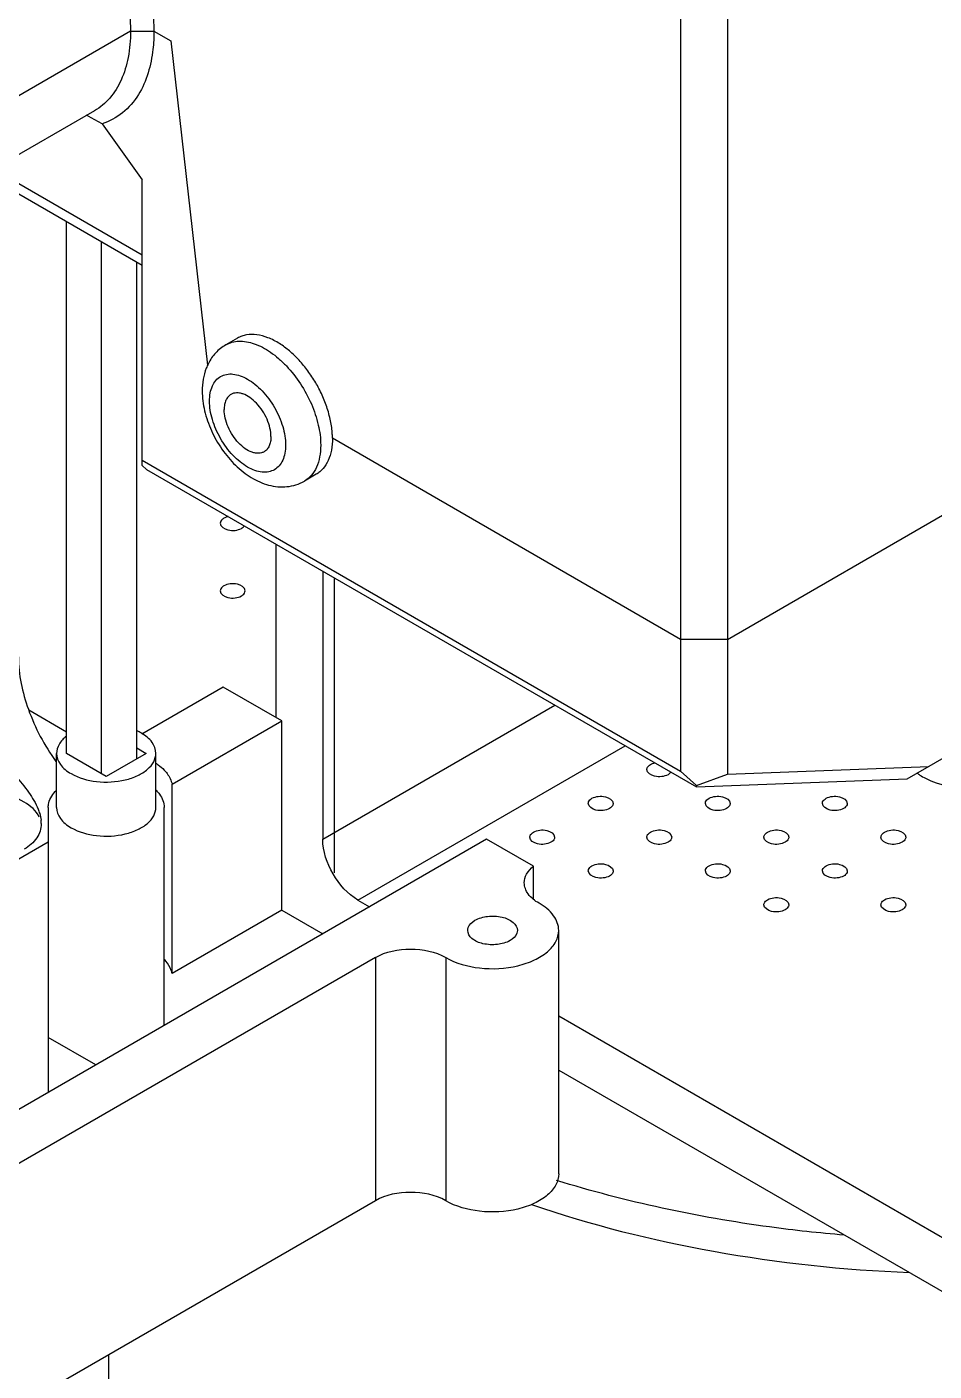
# Model space of a CAD drawing. Header units: millimetres. Extents: x 0 to 1189, y 0 to 841.
# Drawn here: x 976.8 to 1031.7, y 379.5 to 460.7 of the extents above; entities that cross this region are included whole.
import ezdxf

# ---------------------------------------------------------------- set-up
doc = ezdxf.new("R2010")
doc.units = ezdxf.units.MM
doc.header["$LTSCALE"] = 65.395
doc.layers.get('0').update_dxf_attribs({"linetype": 'CONTINUOUS'})
for name, color, linetype in [('AXIS', 7, 'CONTINUOUS'), ('CURVES', 7, 'CONTINUOUS'), ('SURFACES', 7, 'CONTINUOUS')]:
    doc.layers.add(name, color=color, linetype=linetype)

msp = doc.modelspace()

# ---------------------------------------------------------------- linework, layer by layer
at = {"color": 7, "linetype": 'Continuous'}
for p, q in [((1016.339, 461.678), (1016.339, 415.752)), ((1019.167, 461.678), (1019.167, 415.562)), ((983.105, 460.453), (971.791, 453.921)), ((983.105, 460.453), (984.519, 460.453)), ((984.519, 460.453), (985.538, 459.865)), ((985.538, 459.865), (987.765, 440.284)), ((980.93, 455.647), (969.616, 449.115)), ((980.726, 455.222), (980.456, 455.373)), ((981.384, 454.855), (980.726, 455.222)), ((981.384, 454.855), (983.812, 451.472)), ((974.289, 451.812), (983.812, 446.315)), ((974.837, 452.129), (983.812, 446.947)), ((983.812, 434.214), (983.812, 451.472)), ((979.235, 416.822), (979.235, 448.957)), ((981.356, 415.597), (981.356, 447.732)), ((983.478, 416.495), (983.478, 446.508)), ((1019.167, 423.711), (1055.937, 444.94)), ((1016.339, 423.711), (995.302, 435.856)), ((983.812, 434.531), (1016.339, 415.752)), ((984.071, 433.979), (983.812, 434.214)), ((984.071, 433.979), (1017.305, 414.792)), ((991.892, 429.463), (991.892, 418.986)), ((994.721, 427.83), (994.721, 411.637)), ((1030.032, 415.287), (1050.28, 426.977)), ((1019.167, 423.711), (1016.339, 423.711)), ((988.71, 420.823), (983.796, 417.986)), ((992.246, 418.782), (988.71, 420.823)), ((976.955, 419.445), (979.235, 418.128)), ((985.615, 414.953), (992.246, 418.782)), ((992.246, 407.351), (992.246, 418.782)), ((981.639, 415.434), (979.235, 416.822)), ((984.043, 416.822), (981.639, 415.434)), ((983.478, 417.149), (984.043, 416.822)), ((1019.167, 415.562), (1031.328, 416.035)), ((1016.339, 415.752), (1017.305, 414.877)), ((1017.305, 414.877), (1019.167, 415.562)), ((1017.305, 414.792), (1030.032, 415.287)), ((985.615, 403.522), (985.615, 414.953)), ((1017.305, 414.792), (1017.305, 414.877)), ((978.139, 413.556), (978.139, 396.349)), ((985.139, 400.39), (985.139, 413.556)), ((1004.62, 411.637), (972.027, 392.82)), ((1007.449, 410.004), (1004.62, 411.637)), ((1007.449, 408.003), (1007.449, 410.004)), ((996.842, 407.963), (997.549, 407.555)), ((992.246, 407.351), (985.615, 403.522)), ((992.246, 407.351), (994.72, 405.922)), ((997.903, 404.493), (937.626, 369.693)), ((1008.974, 400.959), (1036.575, 385.023)), ((981.003, 398.002), (978.139, 399.655)), ((997.903, 389.796), (938.798, 355.672))]:
    msp.add_line(p, q, dxfattribs=at)
at = {"color": 9, "linetype": 'Continuous'}
for p, q in [((994.721, 411.637), (1008.744, 419.734)), ((996.842, 407.963), (1012.987, 417.284)), ((978.139, 411.454), (949.046, 394.657)), ((997.903, 404.493), (997.903, 389.796)), ((1002.145, 404.493), (1002.145, 389.796))]:
    msp.add_line(p, q, dxfattribs=at)
at = {"color": 7, "linetype": 'Continuous'}
for centre, radius, start, end in [((990.574, 438.967), 3.104, 153.01984, 158.83062), ((1032.572, 418.252), 3.268, 233.38537, 237.04797), ((975.888, 412.579), 1.826, 0.08152, 6.2862), ((983.528, 402.839), 2.234, 39.77087, 43.61362)]:
    msp.add_arc(centre, radius, start, end, dxfattribs=at)
for points, knots in [([(981.384, 469.671), (982.349, 468.246), (983.845, 465.288), (984.519, 462.011), (984.519, 460.453)], [0, 0, 0, 0, 0.52496, 1, 1, 1, 1]), ([(980.408, 468.621), (981.239, 467.348), (982.528, 464.722), (983.105, 461.828), (983.105, 460.453)], [0, 0, 0, 0, 0.525214, 1, 1, 1, 1]), ([(983.105, 460.453), (983.105, 459.921), (983.024, 458.91), (982.614, 457.52), (981.925, 456.391), (981.276, 455.847), (980.93, 455.647)], [0, 0, 0, 0, 0.289764, 0.549031, 0.782147, 1, 1, 1, 1]), ([(984.519, 460.453), (984.519, 460.086), (984.453, 458.766), (984.086, 457.432), (983.582, 456.618)], [0, 0, 0, 0, 0.277357, 1, 1, 1, 1]), ([(983.582, 456.618), (983.326, 456.205), (982.694, 455.461), (981.83, 454.999), (981.384, 454.855)], [0, 0, 0, 0, 0.508909, 1, 1, 1, 1]), ([(988.861, 441.501), (988.636, 441.371), (988.224, 441.041), (987.926, 440.606), (987.808, 440.375)], [0, 0, 0, 0, 0.500152, 1, 1, 1, 1]), ([(987.68, 440.088), (987.596, 439.872), (987.474, 439.418), (987.438, 438.95), (987.438, 438.714)], [0, 0, 0, 0, 0.49401, 1, 1, 1, 1]), ([(987.438, 438.714), (987.438, 438.313), (987.546, 437.489), (987.961, 436.298), (988.594, 435.183), (989.404, 434.213), (990.209, 433.572), (990.907, 433.206), (991.445, 433.015), (992, 432.915), (992.56, 432.917), (993.108, 433.03), (993.451, 433.181), (993.611, 433.274)], [0, 0, 0, 0, 0.125112, 0.256737, 0.391183, 0.523224, 0.648938, 0.709286, 0.768293, 0.826469, 0.884305, 0.942125, 1, 1, 1, 1]), ([(976.336, 422.66), (976.336, 421.583), (976.827, 419.321), (977.904, 417.299), (978.598, 416.337)], [0, 0, 0, 0, 0.47567, 1, 1, 1, 1]), ([(971.74, 420.006), (972.135, 419.566), (973.069, 418.626), (974.621, 417.118), (976.02, 415.686), (977.039, 414.393), (977.443, 413.685), (977.571, 413.327)], [0, 0, 0, 0, 0.19911, 0.445875, 0.729017, 0.871832, 1, 1, 1, 1]), ([(984.64, 416.226), (984.687, 416.195), (984.865, 416.072), (985.031, 415.93), (985.142, 415.814)], [0, 0, 0, 0, 0.261795, 1, 1, 1, 1]), ([(985.142, 415.814), (985.203, 415.75), (985.418, 415.5), (985.569, 415.19), (985.615, 414.953)], [0, 0, 0, 0, 0.270238, 1, 1, 1, 1]), ([(1031.126, 415.318), (1031.967, 414.886), (1033.888, 414.555), (1035.806, 414.945), (1036.612, 415.411)], [0, 0, 0, 0, 0.503693, 1, 1, 1, 1]), ([(977.595, 412.977), (977.415, 413.364), (976.617, 414.046), (975.08, 414.494), (973.353, 414.5), (972.217, 414.158), (971.74, 413.882)], [0, 0, 0, 0, 0.200159, 0.458543, 0.741569, 1, 1, 1, 1]), ([(978.139, 413.556), (978.139, 413.647), (978.185, 414.036), (978.419, 414.383), (978.633, 414.591)], [0, 0, 0, 0, 0.233378, 1, 1, 1, 1]), ([(984.646, 414.591), (984.723, 414.516), (984.982, 414.229), (985.139, 413.836), (985.139, 413.556)], [0, 0, 0, 0, 0.277094, 1, 1, 1, 1]), ([(978.639, 413.556), (978.639, 413.322), (978.844, 412.801), (979.27, 412.475), (979.518, 412.331)], [0, 0, 0, 0, 0.449248, 1, 1, 1, 1]), ([(979.518, 412.331), (979.982, 412.063), (981.091, 411.763), (982.494, 411.834), (983.524, 412.177), (984.126, 412.545), (984.535, 413.009), (984.639, 413.383), (984.639, 413.556)], [0, 0, 0, 0, 0.269912, 0.561327, 0.695469, 0.813136, 0.91285, 1, 1, 1, 1]), ([(977.714, 412.582), (977.714, 412.279), (977.509, 411.623), (976.983, 411.208), (976.689, 411.038)], [0, 0, 0, 0, 0.471623, 1, 1, 1, 1]), ([(977.571, 413.327), (977.588, 413.281), (977.648, 413.102), (977.688, 412.917), (977.703, 412.779)], [0, 0, 0, 0, 0.261642, 1, 1, 1, 1]), ([(996.842, 407.963), (996.212, 408.326), (995.218, 409.475), (994.721, 410.91), (994.721, 411.637)], [0, 0, 0, 0, 0.499999, 1, 1, 1, 1]), ([(1006.894, 409.002), (1006.894, 409.184), (1007.01, 409.578), (1007.286, 409.872), (1007.449, 410.004)], [0, 0, 0, 0, 0.463976, 1, 1, 1, 1]), ([(1007.785, 407.769), (1007.534, 407.912), (1007.101, 408.24), (1006.893, 408.766), (1006.894, 409.002)], [0, 0, 0, 0, 0.551366, 1, 1, 1, 1]), ([(1008.974, 406.126), (1008.973, 406.44), (1008.696, 407.142), (1008.12, 407.578), (1007.785, 407.769)], [0, 0, 0, 0, 0.448671, 1, 1, 1, 1]), ([(1002.145, 404.493), (1002.764, 404.136), (1004.243, 403.735), (1006.114, 403.83), (1007.487, 404.288), (1008.29, 404.777), (1008.834, 405.396), (1008.974, 405.895), (1008.974, 406.126)], [0, 0, 0, 0, 0.269873, 0.561322, 0.695464, 0.813141, 0.912854, 1, 1, 1, 1]), ([(985.615, 403.522), (985.602, 403.587), (985.53, 403.858), (985.381, 404.104), (985.245, 404.268)], [0, 0, 0, 0, 0.237176, 1, 1, 1, 1]), ([(1008.974, 391.429), (1008.974, 391.198), (1008.834, 390.699), (1008.29, 390.08), (1007.487, 389.591), (1006.114, 389.133), (1004.243, 389.038), (1002.764, 389.439), (1002.145, 389.796)], [0, 0, 0, 0, 0.087146, 0.186859, 0.304536, 0.438678, 0.730127, 1, 1, 1, 1])]:
    msp.add_open_spline(points, degree=3, knots=knots, dxfattribs=at)
at = {"color": 9, "linetype": 'Continuous'}
for points, knots in [([(988.861, 441.501), (988.978, 441.568), (989.237, 441.676), (989.663, 441.738), (990.12, 441.705), (990.599, 441.577), (991.09, 441.36), (991.583, 441.059), (992.068, 440.679), (992.701, 440.069), (993.404, 439.169), (994.058, 437.961), (994.482, 436.708), (994.595, 435.854), (994.595, 435.448)], [0, 0, 0, 0, 0.042841, 0.087451, 0.135264, 0.187205, 0.243687, 0.304683, 0.369822, 0.438473, 0.582756, 0.729846, 0.871377, 1, 1, 1, 1]), ([(987.878, 438.102), (987.878, 438.266), (987.902, 438.58), (988.029, 439.01), (988.243, 439.359), (988.54, 439.609), (988.904, 439.741), (989.313, 439.751), (989.749, 439.646), (990.198, 439.432), (990.644, 439.12), (991.071, 438.72), (991.465, 438.247), (991.811, 437.719), (992.095, 437.156), (992.308, 436.578), (992.441, 436.008), (992.474, 435.63), (992.474, 435.448)], [0, 0, 0, 0, 0.060381, 0.114394, 0.162977, 0.20835, 0.253722, 0.302305, 0.356319, 0.416698, 0.483284, 0.55513, 0.630755, 0.708348, 0.785942, 0.861567, 0.933411, 1, 1, 1, 1]), ([(992.474, 435.448), (992.474, 435.283), (992.449, 434.97), (992.322, 434.54), (992.108, 434.191), (991.812, 433.941), (991.447, 433.809), (991.038, 433.799), (990.602, 433.904), (990.154, 434.117), (989.708, 434.43), (989.28, 434.83), (988.886, 435.303), (988.54, 435.831), (988.256, 436.394), (988.044, 436.972), (987.911, 437.542), (987.878, 437.92), (987.878, 438.102)], [0, 0, 0, 0, 0.060381, 0.114394, 0.162977, 0.20835, 0.253722, 0.302305, 0.356319, 0.416698, 0.483284, 0.55513, 0.630755, 0.708348, 0.785942, 0.861567, 0.933411, 1, 1, 1, 1]), ([(994.595, 435.448), (994.595, 435.207), (994.559, 434.75), (994.374, 434.121), (994.108, 433.687), (993.839, 433.423), (993.689, 433.319), (993.611, 433.274)], [0, 0, 0, 0, 0.289587, 0.548633, 0.781635, 0.891837, 1, 1, 1, 1]), ([(1007.33, 389.564), (1010.912, 388.342), (1018.462, 386.445), (1026.194, 385.622), (1030.157, 385.462)], [0, 0, 0, 0, 0.48835, 1, 1, 1, 1])]:
    msp.add_open_spline(points, degree=3, knots=knots, dxfattribs=at)
at = {"color": 7, "linetype": 'Continuous'}
for points in [[(1030.794, 415.509), (1030.901, 415.44), (1031.013, 415.376), (1031.126, 415.318)], [(997.903, 404.493), (998.532, 404.857), (1000.024, 405.144), (1001.516, 404.857), (1002.145, 404.493)], [(1002.145, 389.796), (1001.516, 390.16), (1000.024, 390.447), (998.532, 390.16), (997.903, 389.796)]]:
    msp.add_open_spline(points, degree=3, dxfattribs=at)
at = {"layer": 'AXIS', "color": 7, "linetype": 'Continuous'}
for p, q in [((989.568, 441.909), (988.861, 441.501)), ((994.318, 433.682), (993.611, 433.274)), ((978.639, 413.556), (978.639, 416.822)), ((984.639, 413.556), (984.639, 416.822)), ((1008.974, 391.429), (1008.974, 406.126))]:
    msp.add_line(p, q, dxfattribs=at)
for centre, radius, start, end in [((987.206, 435.06), 8.213, 27.57405, 30.34703), ((988.688, 435.588), 6.637, 13.31315, 14.40811), ((990.515, 435.85), 4.787, 2.04349, 2.31891), ((990.71, 435.856), 4.592, 0.00568, 2.05978)]:
    msp.add_arc(centre, radius, start, end, dxfattribs=at)
for points, knots in [([(992.104, 441.577), (991.883, 441.716), (991.443, 441.947), (990.763, 442.139), (990.216, 442.14), (989.827, 442.038), (989.651, 441.957), (989.569, 441.909)], [0, 0, 0, 0, 0.292209, 0.552271, 0.784188, 0.893224, 1, 1, 1, 1]), ([(994.294, 439.21), (994.149, 439.457), (993.837, 439.931), (993.306, 440.576), (992.732, 441.132), (992.316, 441.443), (992.104, 441.577)], [0, 0, 0, 0, 0.264245, 0.522407, 0.769155, 1, 1, 1, 1]), ([(991.59, 435.958), (991.59, 436.129), (991.542, 436.489), (991.364, 437.017), (991.089, 437.525), (990.739, 437.972), (990.344, 438.323), (989.986, 438.518), (989.706, 438.593), (989.513, 438.607), (989.334, 438.581), (989.225, 438.535), (989.176, 438.507)], [0, 0, 0, 0, 0.128683, 0.270277, 0.417434, 0.561781, 0.695452, 0.812715, 0.864678, 0.912511, 0.95714, 1, 1, 1, 1]), ([(995.115, 437.24), (995.044, 437.516), (994.864, 438.07), (994.623, 438.6), (994.486, 438.862)], [0, 0, 0, 0, 0.491783, 1, 1, 1, 1]), ([(989.176, 438.507), (989.11, 438.469), (988.986, 438.365), (988.855, 438.15), (988.777, 437.885), (988.761, 437.693), (988.761, 437.591)], [0, 0, 0, 0, 0.217772, 0.450957, 0.710193, 1, 1, 1, 1]), ([(991.176, 435.043), (991.126, 435.014), (991.018, 434.969), (990.838, 434.943), (990.646, 434.957), (990.366, 435.032), (990.008, 435.227), (989.612, 435.577), (989.263, 436.025), (988.988, 436.533), (988.809, 437.061), (988.761, 437.42), (988.761, 437.591)], [0, 0, 0, 0, 0.04286, 0.087489, 0.135322, 0.187285, 0.304548, 0.438219, 0.582566, 0.729723, 0.871317, 1, 1, 1, 1]), ([(995.298, 436.044), (995.295, 436.131), (995.27, 436.491), (995.209, 436.849), (995.146, 437.117)], [0, 0, 0, 0, 0.240263, 1, 1, 1, 1]), ([(991.59, 435.958), (991.59, 435.857), (991.575, 435.664), (991.496, 435.4), (991.365, 435.185), (991.242, 435.081), (991.176, 435.043)], [0, 0, 0, 0, 0.289807, 0.549043, 0.782228, 1, 1, 1, 1]), ([(995.302, 435.856), (995.302, 435.616), (995.266, 435.158), (995.081, 434.529), (994.815, 434.095), (994.546, 433.831), (994.396, 433.727), (994.318, 433.682)], [0, 0, 0, 0, 0.289585, 0.548634, 0.781635, 0.891837, 1, 1, 1, 1]), ([(988.746, 431.027), (988.713, 431.008), (988.608, 430.937), (988.526, 430.812), (988.526, 430.721)], [0, 0, 0, 0, 0.293914, 1, 1, 1, 1]), ([(988.526, 430.721), (988.526, 430.517), (988.948, 430.282), (989.407, 430.276), (989.69, 430.348), (989.806, 430.415)], [0, 0, 0, 0, 0.422614, 0.722333, 1, 1, 1, 1]), ([(988.746, 426.945), (988.713, 426.926), (988.608, 426.855), (988.526, 426.729), (988.526, 426.639)], [0, 0, 0, 0, 0.293914, 1, 1, 1, 1]), ([(988.526, 426.639), (988.526, 426.435), (988.948, 426.2), (989.407, 426.194), (989.69, 426.266), (989.806, 426.333)], [0, 0, 0, 0, 0.422614, 0.722333, 1, 1, 1, 1]), ([(990.026, 426.639), (990.026, 426.843), (989.604, 427.078), (989.145, 427.084), (988.862, 427.012), (988.746, 426.945)], [0, 0, 0, 0, 0.422614, 0.722333, 1, 1, 1, 1]), ([(989.806, 426.333), (989.839, 426.351), (989.944, 426.422), (990.026, 426.548), (990.026, 426.639)], [0, 0, 0, 0, 0.293914, 1, 1, 1, 1]), ([(979.232, 417.855), (979.059, 417.721), (978.765, 417.421), (978.639, 417.01), (978.639, 416.822)], [0, 0, 0, 0, 0.538076, 1, 1, 1, 1]), ([(984.639, 416.822), (984.639, 417.056), (984.435, 417.577), (984.009, 417.904), (983.76, 418.047)], [0, 0, 0, 0, 0.449249, 1, 1, 1, 1]), ([(978.639, 416.822), (978.639, 416.588), (978.844, 416.067), (979.27, 415.741), (979.518, 415.597)], [0, 0, 0, 0, 0.449249, 1, 1, 1, 1]), ([(979.518, 415.597), (979.982, 415.329), (981.091, 415.029), (982.494, 415.1), (983.524, 415.443), (984.126, 415.811), (984.535, 416.275), (984.639, 416.649), (984.639, 416.822)], [0, 0, 0, 0, 0.269913, 0.561327, 0.695469, 0.813136, 0.91285, 1, 1, 1, 1]), ([(1014.298, 415.842), (1014.298, 415.871), (1014.32, 416.001), (1014.43, 416.098), (1014.517, 416.148)], [0, 0, 0, 0, 0.220966, 1, 1, 1, 1]), ([(1015.578, 415.536), (1015.462, 415.469), (1015.179, 415.397), (1014.72, 415.403), (1014.298, 415.638), (1014.298, 415.842)], [0, 0, 0, 0, 0.277667, 0.577386, 1, 1, 1, 1]), ([(1010.982, 414.107), (1011.098, 414.174), (1011.381, 414.246), (1011.84, 414.24), (1012.262, 414.005), (1012.262, 413.801)], [0, 0, 0, 0, 0.277667, 0.577386, 1, 1, 1, 1]), ([(1018.053, 414.107), (1018.169, 414.174), (1018.452, 414.246), (1018.911, 414.24), (1019.333, 414.005), (1019.333, 413.801)], [0, 0, 0, 0, 0.277667, 0.577386, 1, 1, 1, 1]), ([(1025.124, 414.107), (1025.24, 414.174), (1025.523, 414.246), (1025.982, 414.24), (1026.404, 414.005), (1026.404, 413.801)], [0, 0, 0, 0, 0.277667, 0.577386, 1, 1, 1, 1]), ([(1010.762, 413.801), (1010.762, 413.829), (1010.785, 413.96), (1010.894, 414.057), (1010.982, 414.107)], [0, 0, 0, 0, 0.220966, 1, 1, 1, 1]), ([(1012.042, 413.495), (1011.926, 413.428), (1011.643, 413.356), (1011.184, 413.362), (1010.762, 413.597), (1010.762, 413.801)], [0, 0, 0, 0, 0.277667, 0.577386, 1, 1, 1, 1]), ([(1012.262, 413.801), (1012.262, 413.772), (1012.239, 413.642), (1012.13, 413.545), (1012.042, 413.495)], [0, 0, 0, 0, 0.220966, 1, 1, 1, 1]), ([(1017.833, 413.801), (1017.833, 413.829), (1017.856, 413.96), (1017.966, 414.057), (1018.053, 414.107)], [0, 0, 0, 0, 0.220966, 1, 1, 1, 1]), ([(1019.113, 413.495), (1018.997, 413.428), (1018.714, 413.356), (1018.255, 413.362), (1017.833, 413.597), (1017.833, 413.801)], [0, 0, 0, 0, 0.277667, 0.577386, 1, 1, 1, 1]), ([(1019.333, 413.801), (1019.333, 413.772), (1019.31, 413.642), (1019.201, 413.545), (1019.113, 413.495)], [0, 0, 0, 0, 0.220966, 1, 1, 1, 1]), ([(1024.904, 413.801), (1024.904, 413.829), (1024.927, 413.96), (1025.037, 414.057), (1025.124, 414.107)], [0, 0, 0, 0, 0.220966, 1, 1, 1, 1]), ([(1026.184, 413.495), (1026.068, 413.428), (1025.785, 413.356), (1025.326, 413.362), (1024.904, 413.597), (1024.904, 413.801)], [0, 0, 0, 0, 0.277667, 0.577386, 1, 1, 1, 1]), ([(1026.404, 413.801), (1026.404, 413.772), (1026.381, 413.642), (1026.272, 413.545), (1026.184, 413.495)], [0, 0, 0, 0, 0.220966, 1, 1, 1, 1]), ([(1007.226, 411.76), (1007.226, 411.788), (1007.249, 411.918), (1007.359, 412.015), (1007.446, 412.066)], [0, 0, 0, 0, 0.220966, 1, 1, 1, 1]), ([(1008.507, 411.453), (1008.391, 411.386), (1008.108, 411.315), (1007.649, 411.321), (1007.227, 411.556), (1007.226, 411.76)], [0, 0, 0, 0, 0.277667, 0.577386, 1, 1, 1, 1]), ([(1007.446, 412.066), (1007.562, 412.133), (1007.845, 412.204), (1008.304, 412.199), (1008.726, 411.964), (1008.726, 411.76)], [0, 0, 0, 0, 0.277667, 0.577386, 1, 1, 1, 1]), ([(1008.726, 411.76), (1008.726, 411.731), (1008.704, 411.601), (1008.594, 411.504), (1008.507, 411.453)], [0, 0, 0, 0, 0.220966, 1, 1, 1, 1]), ([(1014.298, 411.76), (1014.298, 411.788), (1014.32, 411.918), (1014.43, 412.015), (1014.517, 412.066)], [0, 0, 0, 0, 0.220966, 1, 1, 1, 1]), ([(1015.578, 411.453), (1015.462, 411.386), (1015.179, 411.315), (1014.72, 411.321), (1014.298, 411.556), (1014.298, 411.76)], [0, 0, 0, 0, 0.277667, 0.577386, 1, 1, 1, 1]), ([(1014.517, 412.066), (1014.633, 412.133), (1014.916, 412.204), (1015.375, 412.199), (1015.797, 411.964), (1015.798, 411.76)], [0, 0, 0, 0, 0.277667, 0.577386, 1, 1, 1, 1]), ([(1015.798, 411.76), (1015.798, 411.731), (1015.775, 411.601), (1015.665, 411.504), (1015.578, 411.453)], [0, 0, 0, 0, 0.220966, 1, 1, 1, 1]), ([(1021.369, 411.76), (1021.369, 411.788), (1021.392, 411.918), (1021.501, 412.015), (1021.588, 412.066)], [0, 0, 0, 0, 0.220966, 1, 1, 1, 1]), ([(1022.649, 411.453), (1022.533, 411.386), (1022.25, 411.315), (1021.791, 411.321), (1021.369, 411.556), (1021.369, 411.76)], [0, 0, 0, 0, 0.277667, 0.577386, 1, 1, 1, 1]), ([(1021.588, 412.066), (1021.704, 412.133), (1021.987, 412.204), (1022.446, 412.199), (1022.868, 411.964), (1022.869, 411.76)], [0, 0, 0, 0, 0.277667, 0.577386, 1, 1, 1, 1]), ([(1022.869, 411.76), (1022.869, 411.731), (1022.846, 411.601), (1022.736, 411.504), (1022.649, 411.453)], [0, 0, 0, 0, 0.220966, 1, 1, 1, 1]), ([(1028.44, 411.76), (1028.44, 411.788), (1028.463, 411.918), (1028.572, 412.015), (1028.659, 412.066)], [0, 0, 0, 0, 0.220966, 1, 1, 1, 1]), ([(1029.72, 411.453), (1029.604, 411.386), (1029.321, 411.315), (1028.862, 411.321), (1028.44, 411.556), (1028.44, 411.76)], [0, 0, 0, 0, 0.277667, 0.577386, 1, 1, 1, 1]), ([(1028.659, 412.066), (1028.775, 412.133), (1029.058, 412.204), (1029.518, 412.199), (1029.94, 411.964), (1029.94, 411.76)], [0, 0, 0, 0, 0.277667, 0.577386, 1, 1, 1, 1]), ([(1029.94, 411.76), (1029.94, 411.731), (1029.917, 411.601), (1029.807, 411.504), (1029.72, 411.453)], [0, 0, 0, 0, 0.220966, 1, 1, 1, 1]), ([(1010.982, 410.025), (1011.098, 410.092), (1011.381, 410.163), (1011.84, 410.157), (1012.262, 409.922), (1012.262, 409.718)], [0, 0, 0, 0, 0.277667, 0.577386, 1, 1, 1, 1]), ([(1018.053, 410.025), (1018.169, 410.092), (1018.452, 410.163), (1018.911, 410.157), (1019.333, 409.922), (1019.333, 409.718)], [0, 0, 0, 0, 0.277667, 0.577386, 1, 1, 1, 1]), ([(1025.124, 410.025), (1025.24, 410.092), (1025.523, 410.163), (1025.982, 410.157), (1026.404, 409.922), (1026.404, 409.718)], [0, 0, 0, 0, 0.277667, 0.577386, 1, 1, 1, 1]), ([(1010.762, 409.718), (1010.762, 409.747), (1010.785, 409.877), (1010.894, 409.974), (1010.982, 410.025)], [0, 0, 0, 0, 0.220966, 1, 1, 1, 1]), ([(1012.042, 409.412), (1011.926, 409.345), (1011.643, 409.274), (1011.184, 409.279), (1010.762, 409.514), (1010.762, 409.718)], [0, 0, 0, 0, 0.277667, 0.577386, 1, 1, 1, 1]), ([(1012.262, 409.718), (1012.262, 409.69), (1012.239, 409.56), (1012.13, 409.463), (1012.042, 409.412)], [0, 0, 0, 0, 0.220966, 1, 1, 1, 1]), ([(1017.833, 409.718), (1017.833, 409.747), (1017.856, 409.877), (1017.966, 409.974), (1018.053, 410.025)], [0, 0, 0, 0, 0.220966, 1, 1, 1, 1]), ([(1019.113, 409.412), (1018.997, 409.345), (1018.714, 409.274), (1018.255, 409.279), (1017.833, 409.514), (1017.833, 409.718)], [0, 0, 0, 0, 0.277667, 0.577386, 1, 1, 1, 1]), ([(1019.333, 409.718), (1019.333, 409.69), (1019.31, 409.56), (1019.201, 409.463), (1019.113, 409.412)], [0, 0, 0, 0, 0.220966, 1, 1, 1, 1]), ([(1024.904, 409.718), (1024.904, 409.747), (1024.927, 409.877), (1025.037, 409.974), (1025.124, 410.025)], [0, 0, 0, 0, 0.220966, 1, 1, 1, 1]), ([(1026.184, 409.412), (1026.068, 409.345), (1025.785, 409.274), (1025.326, 409.279), (1024.904, 409.514), (1024.904, 409.718)], [0, 0, 0, 0, 0.277667, 0.577386, 1, 1, 1, 1]), ([(1026.404, 409.718), (1026.404, 409.69), (1026.381, 409.56), (1026.272, 409.463), (1026.184, 409.412)], [0, 0, 0, 0, 0.220966, 1, 1, 1, 1]), ([(1021.369, 407.677), (1021.369, 407.706), (1021.392, 407.836), (1021.501, 407.933), (1021.588, 407.983)], [0, 0, 0, 0, 0.220966, 1, 1, 1, 1]), ([(1022.649, 407.371), (1022.533, 407.304), (1022.25, 407.232), (1021.791, 407.238), (1021.369, 407.473), (1021.369, 407.677)], [0, 0, 0, 0, 0.277667, 0.577386, 1, 1, 1, 1]), ([(1021.588, 407.983), (1021.704, 408.05), (1021.987, 408.122), (1022.446, 408.116), (1022.868, 407.881), (1022.869, 407.677)], [0, 0, 0, 0, 0.277667, 0.577386, 1, 1, 1, 1]), ([(1022.869, 407.677), (1022.869, 407.649), (1022.846, 407.518), (1022.736, 407.421), (1022.649, 407.371)], [0, 0, 0, 0, 0.220966, 1, 1, 1, 1]), ([(1028.44, 407.677), (1028.44, 407.706), (1028.463, 407.836), (1028.572, 407.933), (1028.659, 407.983)], [0, 0, 0, 0, 0.220966, 1, 1, 1, 1]), ([(1029.72, 407.371), (1029.604, 407.304), (1029.321, 407.232), (1028.862, 407.238), (1028.44, 407.473), (1028.44, 407.677)], [0, 0, 0, 0, 0.277667, 0.577386, 1, 1, 1, 1]), ([(1028.659, 407.983), (1028.775, 408.05), (1029.058, 408.122), (1029.518, 408.116), (1029.94, 407.881), (1029.94, 407.677)], [0, 0, 0, 0, 0.277667, 0.577386, 1, 1, 1, 1]), ([(1029.94, 407.677), (1029.94, 407.649), (1029.917, 407.518), (1029.807, 407.421), (1029.72, 407.371)], [0, 0, 0, 0, 0.220966, 1, 1, 1, 1]), ([(1003.913, 406.738), (1004.145, 406.872), (1004.701, 407.024), (1005.514, 406.975), (1006.204, 406.716), (1006.474, 406.307), (1006.474, 406.126)], [0, 0, 0, 0, 0.271611, 0.564793, 0.816422, 1, 1, 1, 1]), ([(1003.474, 406.126), (1003.474, 406.183), (1003.52, 406.444), (1003.739, 406.638), (1003.913, 406.738)], [0, 0, 0, 0, 0.220966, 1, 1, 1, 1]), ([(1006.034, 405.514), (1005.802, 405.38), (1005.246, 405.228), (1004.433, 405.277), (1003.743, 405.536), (1003.474, 405.945), (1003.474, 406.126)], [0, 0, 0, 0, 0.271611, 0.564793, 0.816422, 1, 1, 1, 1]), ([(1006.474, 406.126), (1006.474, 406.069), (1006.428, 405.808), (1006.209, 405.614), (1006.034, 405.514)], [0, 0, 0, 0, 0.220966, 1, 1, 1, 1]), ([(1026.227, 387.719), (1024.718, 387.845), (1018.846, 388.487), (1013.034, 389.726), (1008.84, 391.025)], [0, 0, 0, 0, 0.256512, 1, 1, 1, 1])]:
    msp.add_open_spline(points, degree=3, knots=knots, dxfattribs=at)
for points in [[(989.013, 431.127), (988.92, 431.106), (988.828, 431.075), (988.746, 431.027)], [(989.806, 430.415), (989.873, 430.453), (989.936, 430.505), (989.978, 430.569)], [(983.76, 418.047), (983.67, 418.099), (983.576, 418.147), (983.48, 418.19)], [(1014.517, 416.148), (1014.6, 416.196), (1014.692, 416.227), (1014.785, 416.247)], [(1015.75, 415.69), (1015.708, 415.626), (1015.645, 415.574), (1015.578, 415.536)]]:
    msp.add_open_spline(points, degree=3, dxfattribs=at)
at = {"layer": 'CURVES', "color": 4, "linetype": 'Continuous'}
msp.add_line((995.428, 409.596), (995.428, 427.422), dxfattribs=at)
at = {"layer": 'SURFACES', "color": 7, "linetype": 'Continuous'}
for p, q in [((1008.974, 397.693), (1040.11, 379.716)), ((981.784, 380.49), (981.784, 343.191))]:
    msp.add_line(p, q, dxfattribs=at)

doc.saveas('drawing.dxf')
